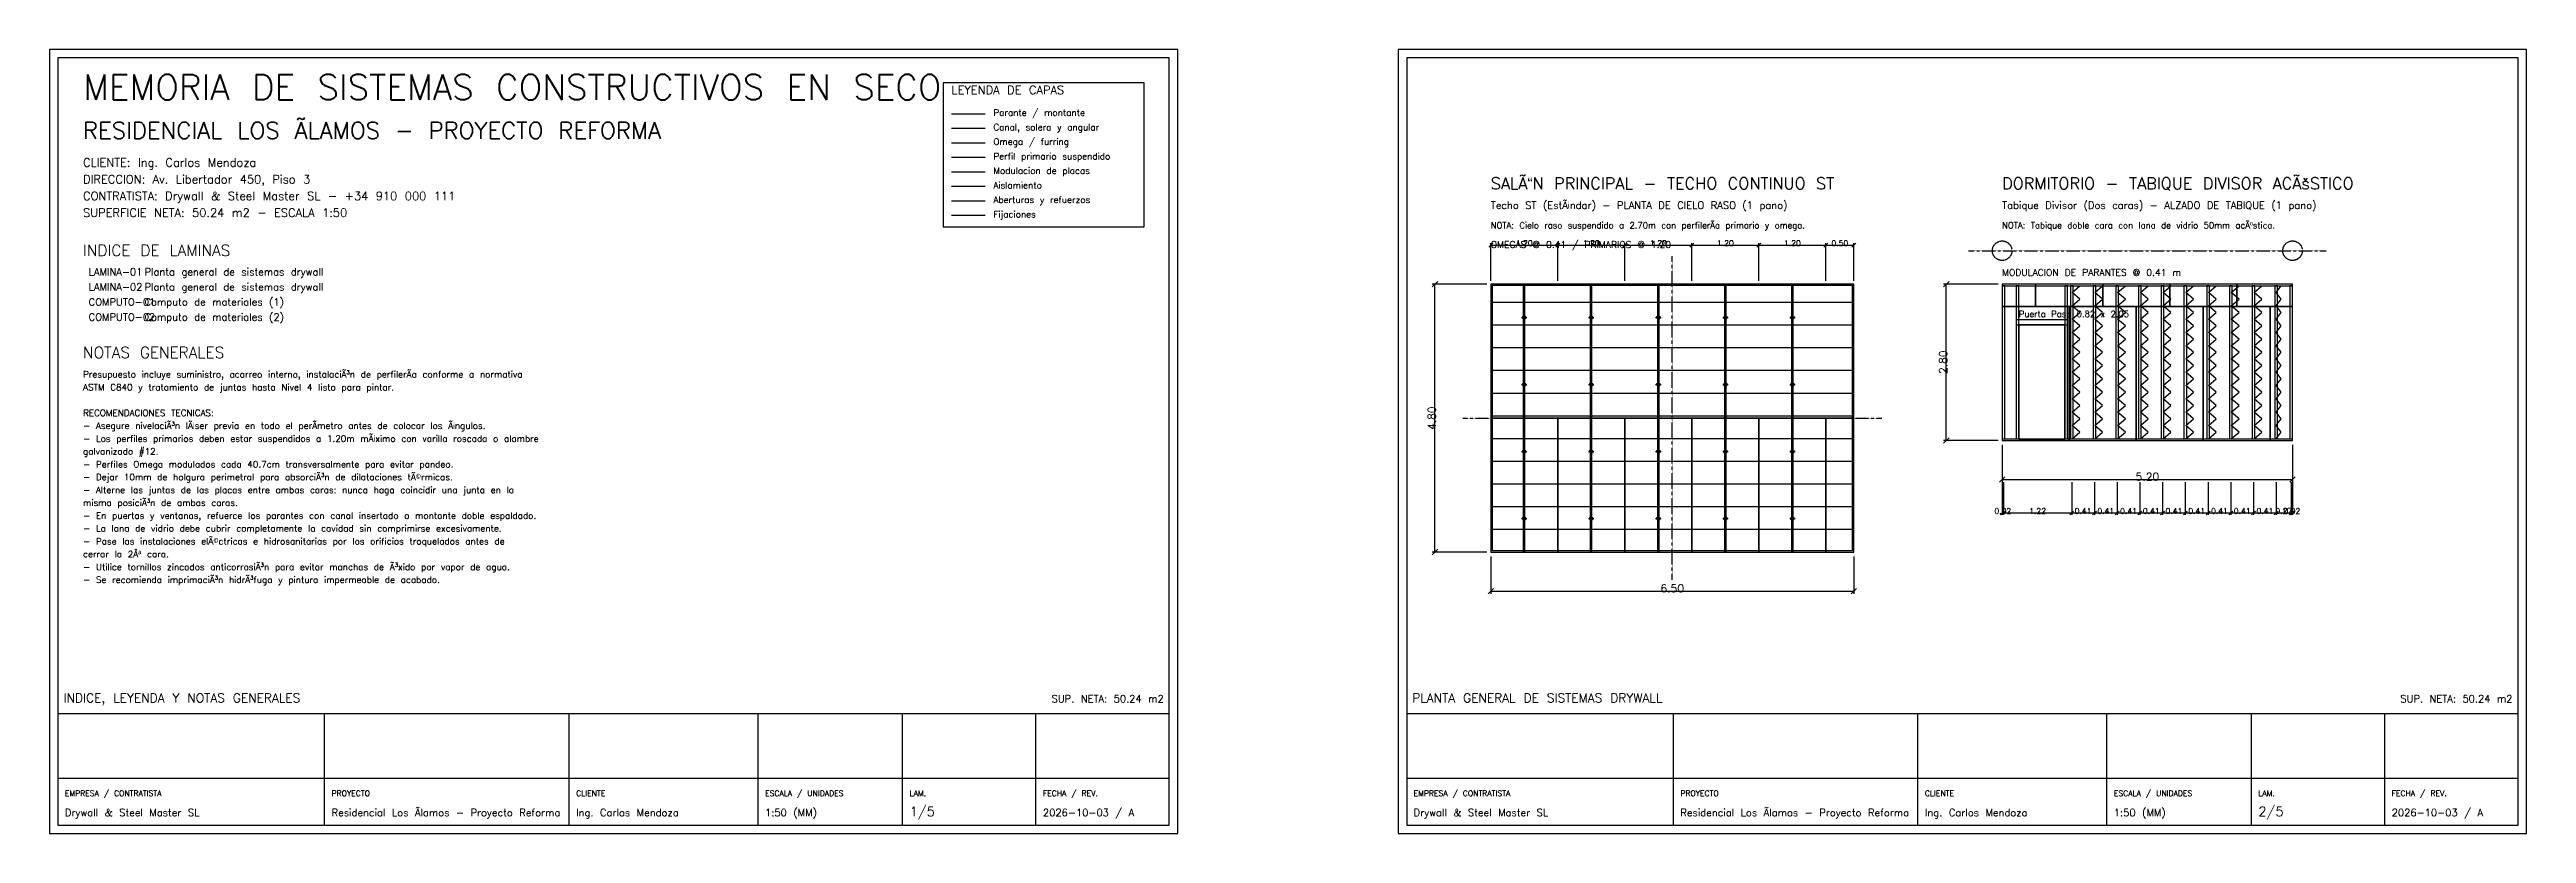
# Model space of a CAD drawing. Header units: millimetres. Extents: x 400 to 117200, y 400 to 14450.
# Drawn here: x 400 to 44750, y 400 to 14450 of the extents above; entities that cross this region are included whole.
import ezdxf
from ezdxf.enums import TextEntityAlignment as Align

# ---------------------------------------------------------------- set-up
doc = ezdxf.new("R2010")
doc.units = ezdxf.units.MM
doc.linetypes.add('CENTER', pattern=[2, 1.25, -0.25, 0.25, -0.25])
for name, color, linetype in [('ARQ-MURO', 7, 'CONTINUOUS'), ('DW-ABERTURA', 2, 'CONTINUOUS'), ('DW-AISLANTE', 40, 'CONTINUOUS'), ('DW-CANAL', 5, 'CONTINUOUS'), ('DW-COTA', 6, 'CONTINUOUS'), ('DW-EJE', 1, 'CENTER'), ('DW-FIJACION', 8, 'CONTINUOUS'), ('DW-OMEGA', 140, 'CONTINUOUS'), ('DW-PERFIL', 4, 'CONTINUOUS'), ('DW-PLACA', 3, 'CONTINUOUS'), ('DW-PRIMARIO', 30, 'CONTINUOUS'), ('DW-SIMBOLO', 7, 'CONTINUOUS'), ('DW-TEXTO', 7, 'CONTINUOUS'), ('PLANO-MARCO', 7, 'CONTINUOUS')]:
    doc.layers.add(name, color=color, linetype=linetype)
doc.styles.get("Standard").update_dxf_attribs({"font": 'txt.shx'})

msp = doc.modelspace()

# ---------------------------------------------------------------- linework, layer by layer
at = {"layer": 'ARQ-MURO'}
for points in [[(26206, 5444.5), (32706, 5444.5), (32706, 10244.5), (26206, 10244.5)], [(35362, 7444.5), (40562, 7444.5), (40562, 10244.5), (35362, 10244.5)]]:
    msp.add_lwpolyline(points, close=True, dxfattribs=at)
at = {"layer": 'DW-ABERTURA'}
msp.add_line((16550, 11740), (17150, 11740), dxfattribs=at)
msp.add_lwpolyline([(35662, 7464.5), (36482, 7464.5), (36482, 9514.5), (35662, 9514.5)], close=True, dxfattribs=at)
at = {"layer": 'DW-AISLANTE'}
msp.add_line((16550, 12000), (17150, 12000), dxfattribs=at)
for points in [[(36615.56, 7474.5), (36753.94, 7593.630435), (36615.56, 7712.76087), (36753.94, 7831.891304), (36615.56, 7951.021739), (36753.94, 8070.152174), (36615.56, 8189.282609), (36753.94, 8308.413043), (36615.56, 8427.543478), (36753.94, 8546.673913), (36615.56, 8665.804348), (36753.94, 8784.934783), (36615.56, 8904.065217), (36753.94, 9023.195652), (36615.56, 9142.326087), (36753.94, 9261.456522), (36615.56, 9380.586957), (36753.94, 9499.717391), (36615.56, 9618.847826), (36753.94, 9737.978261), (36615.56, 9857.108696), (36753.94, 9976.23913), (36615.56, 10095.369565), (36753.94, 10214.5)], [(37022.56, 7474.5), (37160.94, 7593.630435), (37022.56, 7712.76087), (37160.94, 7831.891304), (37022.56, 7951.021739), (37160.94, 8070.152174), (37022.56, 8189.282609), (37160.94, 8308.413043), (37022.56, 8427.543478), (37160.94, 8546.673913), (37022.56, 8665.804348), (37160.94, 8784.934783), (37022.56, 8904.065217), (37160.94, 9023.195652), (37022.56, 9142.326087), (37160.94, 9261.456522), (37022.56, 9380.586957), (37160.94, 9499.717391), (37022.56, 9618.847826), (37160.94, 9737.978261), (37022.56, 9857.108696), (37160.94, 9976.23913), (37022.56, 10095.369565), (37160.94, 10214.5)], [(37429.56, 7474.5), (37567.94, 7593.630435), (37429.56, 7712.76087), (37567.94, 7831.891304), (37429.56, 7951.021739), (37567.94, 8070.152174), (37429.56, 8189.282609), (37567.94, 8308.413043), (37429.56, 8427.543478), (37567.94, 8546.673913), (37429.56, 8665.804348), (37567.94, 8784.934783), (37429.56, 8904.065217), (37567.94, 9023.195652), (37429.56, 9142.326087), (37567.94, 9261.456522), (37429.56, 9380.586957), (37567.94, 9499.717391), (37429.56, 9618.847826), (37567.94, 9737.978261), (37429.56, 9857.108696), (37567.94, 9976.23913), (37429.56, 10095.369565), (37567.94, 10214.5)], [(37836.56, 7474.5), (37974.94, 7593.630435), (37836.56, 7712.76087), (37974.94, 7831.891304), (37836.56, 7951.021739), (37974.94, 8070.152174), (37836.56, 8189.282609), (37974.94, 8308.413043), (37836.56, 8427.543478), (37974.94, 8546.673913), (37836.56, 8665.804348), (37974.94, 8784.934783), (37836.56, 8904.065217), (37974.94, 9023.195652), (37836.56, 9142.326087), (37974.94, 9261.456522), (37836.56, 9380.586957), (37974.94, 9499.717391), (37836.56, 9618.847826), (37974.94, 9737.978261), (37836.56, 9857.108696), (37974.94, 9976.23913), (37836.56, 10095.369565), (37974.94, 10214.5)], [(38243.56, 7474.5), (38381.94, 7593.630435), (38243.56, 7712.76087), (38381.94, 7831.891304), (38243.56, 7951.021739), (38381.94, 8070.152174), (38243.56, 8189.282609), (38381.94, 8308.413043), (38243.56, 8427.543478), (38381.94, 8546.673913), (38243.56, 8665.804348), (38381.94, 8784.934783), (38243.56, 8904.065217), (38381.94, 9023.195652), (38243.56, 9142.326087), (38381.94, 9261.456522), (38243.56, 9380.586957), (38381.94, 9499.717391), (38243.56, 9618.847826), (38381.94, 9737.978261), (38243.56, 9857.108696), (38381.94, 9976.23913), (38243.56, 10095.369565), (38381.94, 10214.5)], [(38650.56, 7474.5), (38788.94, 7593.630435), (38650.56, 7712.76087), (38788.94, 7831.891304), (38650.56, 7951.021739), (38788.94, 8070.152174), (38650.56, 8189.282609), (38788.94, 8308.413043), (38650.56, 8427.543478), (38788.94, 8546.673913), (38650.56, 8665.804348), (38788.94, 8784.934783), (38650.56, 8904.065217), (38788.94, 9023.195652), (38650.56, 9142.326087), (38788.94, 9261.456522), (38650.56, 9380.586957), (38788.94, 9499.717391), (38650.56, 9618.847826), (38788.94, 9737.978261), (38650.56, 9857.108696), (38788.94, 9976.23913), (38650.56, 10095.369565), (38788.94, 10214.5)], [(39057.56, 7474.5), (39195.94, 7593.630435), (39057.56, 7712.76087), (39195.94, 7831.891304), (39057.56, 7951.021739), (39195.94, 8070.152174), (39057.56, 8189.282609), (39195.94, 8308.413043), (39057.56, 8427.543478), (39195.94, 8546.673913), (39057.56, 8665.804348), (39195.94, 8784.934783), (39057.56, 8904.065217), (39195.94, 9023.195652), (39057.56, 9142.326087), (39195.94, 9261.456522), (39057.56, 9380.586957), (39195.94, 9499.717391), (39057.56, 9618.847826), (39195.94, 9737.978261), (39057.56, 9857.108696), (39195.94, 9976.23913), (39057.56, 10095.369565), (39195.94, 10214.5)], [(39464.56, 7474.5), (39602.94, 7593.630435), (39464.56, 7712.76087), (39602.94, 7831.891304), (39464.56, 7951.021739), (39602.94, 8070.152174), (39464.56, 8189.282609), (39602.94, 8308.413043), (39464.56, 8427.543478), (39602.94, 8546.673913), (39464.56, 8665.804348), (39602.94, 8784.934783), (39464.56, 8904.065217), (39602.94, 9023.195652), (39464.56, 9142.326087), (39602.94, 9261.456522), (39464.56, 9380.586957), (39602.94, 9499.717391), (39464.56, 9618.847826), (39602.94, 9737.978261), (39464.56, 9857.108696), (39602.94, 9976.23913), (39464.56, 10095.369565), (39602.94, 10214.5)], [(39871.56, 7474.5), (40009.94, 7593.630435), (39871.56, 7712.76087), (40009.94, 7831.891304), (39871.56, 7951.021739), (40009.94, 8070.152174), (39871.56, 8189.282609), (40009.94, 8308.413043), (39871.56, 8427.543478), (40009.94, 8546.673913), (39871.56, 8665.804348), (40009.94, 8784.934783), (39871.56, 8904.065217), (40009.94, 9023.195652), (39871.56, 9142.326087), (40009.94, 9261.456522), (39871.56, 9380.586957), (40009.94, 9499.717391), (39871.56, 9618.847826), (40009.94, 9737.978261), (39871.56, 9857.108696), (40009.94, 9976.23913), (39871.56, 10095.369565), (40009.94, 10214.5)], [(40267.44, 7474.5), (40358.56, 7593.630435), (40267.44, 7712.76087), (40358.56, 7831.891304), (40267.44, 7951.021739), (40358.56, 8070.152174), (40267.44, 8189.282609), (40358.56, 8308.413043), (40267.44, 8427.543478), (40358.56, 8546.673913), (40267.44, 8665.804348), (40358.56, 8784.934783), (40267.44, 8904.065217), (40358.56, 9023.195652), (40267.44, 9142.326087), (40358.56, 9261.456522), (40267.44, 9380.586957), (40358.56, 9499.717391), (40267.44, 9618.847826), (40358.56, 9737.978261), (40267.44, 9857.108696), (40358.56, 9976.23913), (40267.44, 10095.369565), (40358.56, 10214.5)]]:
    msp.add_lwpolyline(points, dxfattribs=at)
at = {"layer": 'DW-CANAL'}
for p, q in [((16550, 13040), (17150, 13040)), ((35362, 10214.5), (40562, 10214.5)), ((35362, 7474.5), (40562, 7474.5))]:
    msp.add_line(p, q, dxfattribs=at)
msp.add_lwpolyline([(26231, 5469.5), (32681, 5469.5), (32681, 10219.5), (26231, 10219.5)], close=True, dxfattribs=at)
at = {"layer": 'DW-COTA'}
for p, q in [((26171, 10909.5), (26241, 10979.5)), ((26206, 10304.5), (26206, 10979.5)), ((26206, 10944.5), (27406, 10944.5)), ((27371, 10909.5), (27441, 10979.5)), ((27371, 10909.5), (27441, 10979.5)), ((27406, 10304.5), (27406, 10979.5)), ((27406, 10304.5), (27406, 10979.5)), ((27406, 10944.5), (28606, 10944.5)), ((28571, 10909.5), (28641, 10979.5)), ((28571, 10909.5), (28641, 10979.5)), ((28606, 10304.5), (28606, 10979.5)), ((28606, 10304.5), (28606, 10979.5)), ((28606, 10944.5), (29806, 10944.5)), ((29771, 10909.5), (29841, 10979.5)), ((29771, 10909.5), (29841, 10979.5)), ((29806, 10304.5), (29806, 10979.5)), ((29806, 10304.5), (29806, 10979.5)), ((29806, 10944.5), (31006, 10944.5)), ((30971, 10909.5), (31041, 10979.5)), ((30971, 10909.5), (31041, 10979.5)), ((31006, 10304.5), (31006, 10979.5)), ((31006, 10304.5), (31006, 10979.5)), ((31006, 10944.5), (32206, 10944.5)), ((32171, 10909.5), (32241, 10979.5)), ((32171, 10909.5), (32241, 10979.5)), ((32206, 10304.5), (32206, 10979.5)), ((32206, 10304.5), (32206, 10979.5)), ((32206, 10944.5), (32706, 10944.5)), ((32671, 10909.5), (32741, 10979.5)), ((32706, 10304.5), (32706, 10979.5)), ((25157, 10195.5), (25255, 10293.5)), ((26136, 10244.5), (25157, 10244.5)), ((25206, 5444.5), (25206, 10244.5)), ((34313, 10195.5), (34411, 10293.5)), ((35292, 10244.5), (34313, 10244.5)), ((34362, 7444.5), (34362, 10244.5)), ((34313, 7395.5), (34411, 7493.5)), ((35292, 7444.5), (34313, 7444.5)), ((35362, 7364.5), (35362, 6695.5)), ((40562, 7364.5), (40562, 6695.5)), ((35313, 6695.5), (35411, 6793.5)), ((35362, 6744.5), (40562, 6744.5)), ((35362, 6694.5), (35362, 6109.5)), ((35386, 6694.5), (35386, 6109.5)), ((35386, 6694.5), (35386, 6109.5)), ((36607, 6694.5), (36607, 6109.5)), ((36607, 6694.5), (36607, 6109.5)), ((37014, 6694.5), (37014, 6109.5)), ((37014, 6694.5), (37014, 6109.5)), ((37421, 6694.5), (37421, 6109.5)), ((37421, 6694.5), (37421, 6109.5)), ((37828, 6694.5), (37828, 6109.5)), ((37828, 6694.5), (37828, 6109.5)), ((38235, 6694.5), (38235, 6109.5)), ((38235, 6694.5), (38235, 6109.5)), ((38642, 6694.5), (38642, 6109.5)), ((38642, 6694.5), (38642, 6109.5)), ((39049, 6694.5), (39049, 6109.5)), ((39049, 6694.5), (39049, 6109.5)), ((39456, 6694.5), (39456, 6109.5)), ((39456, 6694.5), (39456, 6109.5)), ((39863, 6694.5), (39863, 6109.5)), ((39863, 6694.5), (39863, 6109.5)), ((40270, 6694.5), (40270, 6109.5)), ((40270, 6694.5), (40270, 6109.5)), ((40513, 6695.5), (40611, 6793.5)), ((40538, 6694.5), (40538, 6109.5)), ((40538, 6694.5), (40538, 6109.5)), ((40562, 6694.5), (40562, 6109.5)), ((35327, 6109.5), (35397, 6179.5)), ((35351, 6109.5), (35421, 6179.5)), ((35351, 6109.5), (35421, 6179.5)), ((35362, 6144.5), (35386, 6144.5)), ((35386, 6144.5), (36607, 6144.5)), ((36572, 6109.5), (36642, 6179.5)), ((36572, 6109.5), (36642, 6179.5)), ((36607, 6144.5), (37014, 6144.5)), ((36979, 6109.5), (37049, 6179.5)), ((36979, 6109.5), (37049, 6179.5)), ((37014, 6144.5), (37421, 6144.5)), ((37386, 6109.5), (37456, 6179.5)), ((37386, 6109.5), (37456, 6179.5)), ((37421, 6144.5), (37828, 6144.5)), ((37793, 6109.5), (37863, 6179.5)), ((37793, 6109.5), (37863, 6179.5)), ((37828, 6144.5), (38235, 6144.5)), ((38200, 6109.5), (38270, 6179.5)), ((38200, 6109.5), (38270, 6179.5)), ((38235, 6144.5), (38642, 6144.5)), ((38607, 6109.5), (38677, 6179.5)), ((38607, 6109.5), (38677, 6179.5)), ((38642, 6144.5), (39049, 6144.5)), ((39014, 6109.5), (39084, 6179.5)), ((39014, 6109.5), (39084, 6179.5)), ((39049, 6144.5), (39456, 6144.5)), ((39421, 6109.5), (39491, 6179.5)), ((39421, 6109.5), (39491, 6179.5)), ((39456, 6144.5), (39863, 6144.5)), ((39828, 6109.5), (39898, 6179.5)), ((39828, 6109.5), (39898, 6179.5)), ((39863, 6144.5), (40270, 6144.5)), ((40235, 6109.5), (40305, 6179.5)), ((40235, 6109.5), (40305, 6179.5)), ((40270, 6144.5), (40538, 6144.5)), ((40503, 6109.5), (40573, 6179.5)), ((40503, 6109.5), (40573, 6179.5)), ((40527, 6109.5), (40597, 6179.5)), ((40538, 6144.5), (40562, 6144.5)), ((25157, 5395.5), (25255, 5493.5)), ((26136, 5444.5), (25157, 5444.5)), ((26206, 5364.5), (26206, 4695.5)), ((32706, 5364.5), (32706, 4695.5)), ((26157, 4695.5), (26255, 4793.5)), ((26206, 4744.5), (32706, 4744.5)), ((32657, 4695.5), (32755, 4793.5))]:
    msp.add_line(p, q, dxfattribs=at)
at = {"layer": 'DW-EJE'}
for p, q in [((29456, 4944.5), (29456, 10744.5)), ((34762, 10844.5), (41162, 10844.5)), ((25706, 7844.5), (33206, 7844.5))]:
    msp.add_line(p, q, dxfattribs=at)
for centre in [(35362, 10844.5), (40562, 10844.5)]:
    msp.add_circle(centre, 175, dxfattribs=at)
at = {"layer": 'DW-FIJACION'}
msp.add_line((16550, 11480), (17150, 11480), dxfattribs=at)
at = {"layer": 'DW-OMEGA'}
for p, q in [((16550, 12780), (17150, 12780)), ((26206, 9921.5), (32706, 9921.5)), ((26206, 9514.5), (32706, 9514.5)), ((26206, 9107.5), (32706, 9107.5)), ((26206, 8700.5), (32706, 8700.5)), ((26206, 8293.5), (32706, 8293.5)), ((26206, 7886.5), (32706, 7886.5)), ((26206, 7479.5), (32706, 7479.5)), ((26206, 7072.5), (32706, 7072.5)), ((26206, 6665.5), (32706, 6665.5)), ((26206, 6258.5), (32706, 6258.5)), ((26206, 5851.5), (32706, 5851.5))]:
    msp.add_line(p, q, dxfattribs=at)
at = {"layer": 'DW-PERFIL'}
msp.add_line((16550, 13300), (17150, 13300), dxfattribs=at)
for points in [[(35362, 7474.5), (35410, 7474.5), (35410, 10214.5), (35362, 10214.5)], [(35614, 7474.5), (35662, 7474.5), (35662, 10214.5), (35614, 10214.5)], [(36482, 7474.5), (36530, 7474.5), (36530, 10214.5), (36482, 10214.5)], [(36583, 7474.5), (36631, 7474.5), (36631, 10214.5), (36583, 10214.5)], [(36990, 7474.5), (37038, 7474.5), (37038, 10214.5), (36990, 10214.5)], [(37397, 7474.5), (37445, 7474.5), (37445, 10214.5), (37397, 10214.5)], [(37804, 7474.5), (37852, 7474.5), (37852, 10214.5), (37804, 10214.5)], [(38211, 7474.5), (38259, 7474.5), (38259, 10214.5), (38211, 10214.5)], [(38618, 7474.5), (38666, 7474.5), (38666, 10214.5), (38618, 10214.5)], [(39025, 7474.5), (39073, 7474.5), (39073, 10214.5), (39025, 10214.5)], [(39432, 7474.5), (39480, 7474.5), (39480, 10214.5), (39432, 10214.5)], [(39839, 7474.5), (39887, 7474.5), (39887, 10214.5), (39839, 10214.5)], [(40246, 7474.5), (40294, 7474.5), (40294, 10214.5), (40246, 10214.5)], [(40514, 7474.5), (40562, 7474.5), (40562, 10214.5), (40514, 10214.5)], [(35614, 9514.5), (36530, 9514.5), (36530, 9604.5), (35614, 9604.5)]]:
    msp.add_lwpolyline(points, close=True, dxfattribs=at)
at = {"layer": 'DW-PLACA'}
msp.add_line((16550, 12260), (17150, 12260), dxfattribs=at)
for points in [[(26206, 7844.5), (26806, 7844.5), (26806, 10244.5), (26206, 10244.5)], [(26806, 7844.5), (28006, 7844.5), (28006, 10244.5), (26806, 10244.5)], [(28006, 7844.5), (29206, 7844.5), (29206, 10244.5), (28006, 10244.5)], [(29206, 7844.5), (30406, 7844.5), (30406, 10244.5), (29206, 10244.5)], [(30406, 7844.5), (31606, 7844.5), (31606, 10244.5), (30406, 10244.5)], [(31606, 7844.5), (32706, 7844.5), (32706, 10244.5), (31606, 10244.5)], [(35362, 9844.5), (35962, 9844.5), (35962, 10244.5), (35362, 10244.5)], [(35962, 9844.5), (37162, 9844.5), (37162, 10244.5), (35962, 10244.5)], [(37162, 9844.5), (38362, 9844.5), (38362, 10244.5), (37162, 10244.5)], [(38362, 9844.5), (39562, 9844.5), (39562, 10244.5), (38362, 10244.5)], [(39562, 9844.5), (40562, 9844.5), (40562, 10244.5), (39562, 10244.5)], [(35362, 7444.5), (36562, 7444.5), (36562, 9844.5), (35362, 9844.5)], [(36562, 7444.5), (37762, 7444.5), (37762, 9844.5), (36562, 9844.5)], [(37762, 7444.5), (38962, 7444.5), (38962, 9844.5), (37762, 9844.5)], [(38962, 7444.5), (40162, 7444.5), (40162, 9844.5), (38962, 9844.5)], [(40162, 7444.5), (40562, 7444.5), (40562, 9844.5), (40162, 9844.5)], [(26206, 5444.5), (27406, 5444.5), (27406, 7844.5), (26206, 7844.5)], [(27406, 5444.5), (28606, 5444.5), (28606, 7844.5), (27406, 7844.5)], [(28606, 5444.5), (29806, 5444.5), (29806, 7844.5), (28606, 7844.5)], [(29806, 5444.5), (31006, 5444.5), (31006, 7844.5), (29806, 7844.5)], [(31006, 5444.5), (32206, 5444.5), (32206, 7844.5), (31006, 7844.5)], [(32206, 5444.5), (32706, 5444.5), (32706, 7844.5), (32206, 7844.5)]]:
    msp.add_lwpolyline(points, close=True, dxfattribs=at)
at = {"layer": 'DW-PRIMARIO'}
for p, q in [((16550, 12520), (17150, 12520)), ((26794, 5444.5), (26794, 10244.5)), ((26818, 5444.5), (26818, 10244.5)), ((27994, 5444.5), (27994, 10244.5)), ((28018, 5444.5), (28018, 10244.5)), ((29194, 5444.5), (29194, 10244.5)), ((29218, 5444.5), (29218, 10244.5)), ((30394, 5444.5), (30394, 10244.5)), ((30418, 5444.5), (30418, 10244.5)), ((31594, 5444.5), (31594, 10244.5)), ((31618, 5444.5), (31618, 10244.5))]:
    msp.add_line(p, q, dxfattribs=at)
at = {"layer": 'DW-SIMBOLO'}
for p, q in [((26758, 9644.5), (26854, 9644.5)), ((26806, 9596.5), (26806, 9692.5)), ((27958, 9644.5), (28054, 9644.5)), ((28006, 9596.5), (28006, 9692.5)), ((29158, 9644.5), (29254, 9644.5)), ((29206, 9596.5), (29206, 9692.5)), ((30358, 9644.5), (30454, 9644.5)), ((30406, 9596.5), (30406, 9692.5)), ((31558, 9644.5), (31654, 9644.5)), ((31606, 9596.5), (31606, 9692.5)), ((26758, 8444.5), (26854, 8444.5)), ((26806, 8396.5), (26806, 8492.5)), ((27958, 8444.5), (28054, 8444.5)), ((28006, 8396.5), (28006, 8492.5)), ((29158, 8444.5), (29254, 8444.5)), ((29206, 8396.5), (29206, 8492.5)), ((30358, 8444.5), (30454, 8444.5)), ((30406, 8396.5), (30406, 8492.5)), ((31558, 8444.5), (31654, 8444.5)), ((31606, 8396.5), (31606, 8492.5)), ((26758, 7244.5), (26854, 7244.5)), ((26806, 7196.5), (26806, 7292.5)), ((27958, 7244.5), (28054, 7244.5)), ((28006, 7196.5), (28006, 7292.5)), ((29158, 7244.5), (29254, 7244.5)), ((29206, 7196.5), (29206, 7292.5)), ((30358, 7244.5), (30454, 7244.5)), ((30406, 7196.5), (30406, 7292.5)), ((31558, 7244.5), (31654, 7244.5)), ((31606, 7196.5), (31606, 7292.5)), ((26758, 6044.5), (26854, 6044.5)), ((26806, 5996.5), (26806, 6092.5)), ((27958, 6044.5), (28054, 6044.5)), ((28006, 5996.5), (28006, 6092.5)), ((29158, 6044.5), (29254, 6044.5)), ((29206, 5996.5), (29206, 6092.5)), ((30358, 6044.5), (30454, 6044.5)), ((30406, 5996.5), (30406, 6092.5)), ((31558, 6044.5), (31654, 6044.5)), ((31606, 5996.5), (31606, 6092.5))]:
    msp.add_line(p, q, dxfattribs=at)
for centre in [(26806, 9644.5), (28006, 9644.5), (29206, 9644.5), (30406, 9644.5), (31606, 9644.5), (26806, 8444.5), (28006, 8444.5), (29206, 8444.5), (30406, 8444.5), (31606, 8444.5), (26806, 7244.5), (28006, 7244.5), (29206, 7244.5), (30406, 7244.5), (31606, 7244.5), (26806, 6044.5), (28006, 6044.5), (29206, 6044.5), (30406, 6044.5), (31606, 6044.5)]:
    msp.add_circle(centre, 30, dxfattribs=at)
at = {"layer": 'PLANO-MARCO'}
for p, q in [((550, 2550), (20450, 2550)), ((550, 2550), (20450, 2550)), ((5326, 550), (5326, 2550)), ((5326, 550), (5326, 2550)), ((9704, 550), (9704, 2550)), ((9704, 550), (9704, 2550)), ((13087, 550), (13087, 2550)), ((13087, 550), (13087, 2550)), ((15674, 550), (15674, 2550)), ((15674, 550), (15674, 2550)), ((18062, 550), (18062, 2550)), ((18062, 550), (18062, 2550)), ((24700, 2550), (44600, 2550)), ((29476, 550), (29476, 2550)), ((33854, 550), (33854, 2550)), ((37237, 550), (37237, 2550)), ((39824, 550), (39824, 2550)), ((42212, 550), (42212, 2550)), ((550, 1390), (20450, 1390)), ((550, 1390), (20450, 1390)), ((24700, 1390), (44600, 1390))]:
    msp.add_line(p, q, dxfattribs=at)
for points in [[(400, 400), (20600, 400), (20600, 14450), (400, 14450)], [(400, 400), (20600, 400), (20600, 14450), (400, 14450)], [(550, 550), (20450, 550), (20450, 14300), (550, 14300)], [(550, 550), (20450, 550), (20450, 14300), (550, 14300)], [(24550, 400), (44750, 400), (44750, 14450), (24550, 14450)], [(24700, 550), (44600, 550), (44600, 14300), (24700, 14300)], [(16400, 11270), (20000, 11270), (20000, 13850), (16400, 13850)]]:
    msp.add_lwpolyline(points, close=True, dxfattribs=at)

# ---------------------------------------------------------------- texts
at = {"layer": 'DW-COTA'}
for s, height, p in [('1.20', 100, (26806, 10979.5)), ('1.20', 100, (28006, 10979.5)), ('1.20', 100, (29206, 10979.5)), ('1.20', 100, (30406, 10979.5)), ('1.20', 100, (31606, 10979.5)), ('0.50', 100, (32456, 10979.5)), ('5.20', 140, (37962, 6793.5)), ('0.02', 100, (35374, 6179.5)), ('1.22', 100, (35996.5, 6179.5)), ('0.41', 100, (36810.5, 6179.5)), ('0.41', 100, (37217.5, 6179.5)), ('0.41', 100, (37624.5, 6179.5)), ('0.41', 100, (38031.5, 6179.5)), ('0.41', 100, (38438.5, 6179.5)), ('0.41', 100, (38845.5, 6179.5)), ('0.41', 100, (39252.5, 6179.5)), ('0.41', 100, (39659.5, 6179.5)), ('0.41', 100, (40066.5, 6179.5)), ('0.27', 100, (40404, 6179.5)), ('0.02', 100, (40550, 6179.5)), ('6.50', 140, (29456, 4793.5))]:
    msp.add_text(s, height=height, dxfattribs=at).set_placement(p, align=Align.MIDDLE)
for s, p in [('2.80', (34306, 8844.5)), ('4.80', (25150, 7844.5))]:
    msp.add_text(s, height=140, rotation=90, dxfattribs=at).set_placement(p, align=Align.MIDDLE)
at = {"layer": 'DW-TEXTO'}
for s, height, p in [('MEMORIA DE SISTEMAS CONSTRUCTIVOS EN SECO', 450, (1000, 13550)), ('LEYENDA DE CAPAS', 150, (16550, 13650)), ('Parante / montante', 115, (17300, 13260)), ('RESIDENCIAL LOS ÃLAMOS - PROYECTO REFORMA', 300, (1000, 12850)), ('Canal, solera y angular', 115, (17300, 13000)), ('Omega / furring', 115, (17300, 12740)), ('CLIENTE: Ing. Carlos Mendoza', 150, (1000, 12350)), ('Perfil primario suspendido', 115, (17300, 12480)), ('DIRECCION: Av. Libertador 450, Piso 3', 150, (1000, 12050)), ('Aislamiento', 115, (17300, 11960)), ('Modulacion de placas', 115, (17300, 12220)), ('SALÃ“N PRINCIPAL - TECHO CONTINUO ST', 210, (26206, 11944.5)), ('DORMITORIO - TABIQUE DIVISOR ACÃšSTICO', 210, (35362, 11944.5)), ('CONTRATISTA: Drywall & Steel Master SL - +34 910 000 111', 150, (1000, 11750)), ('SUPERFICIE NETA: 50.24 m2 - ESCALA 1:50', 150, (1000, 11450)), ('Aberturas y refuerzos', 115, (17300, 11700)), ('Fijaciones', 115, (17300, 11440)), ('Techo ST (EstÃ¡ndar) - PLANTA DE CIELO RASO (1 pano)', 130, (26206, 11594.5)), ('Tabique Divisor (Dos caras) - ALZADO DE TABIQUE (1 pano)', 130, (35362, 11594.5)), ('NOTA: Cielo raso suspendido a 2.70m con perfilerÃ\xada primario y omega.', 110, (26206, 11244.5)), ('NOTA: Tabique doble cara con lana de vidrio 50mm acÃºstica.', 110, (35362, 11244.5)), ('INDICE DE LAMINAS', 200, (1000, 10750)), ('OMEGAS @ 0.41 / PRIMARIOS @ 1.20', 120, (26206, 10894.5)), ('LAMINA-01', 130, (1100, 10400)), ('LAMINA-02', 130, (1100, 10130)), ('Planta general de sistemas drywall', 130, (2100, 10400)), ('Planta general de sistemas drywall', 130, (2100, 10130)), ('MODULACION DE PARANTES @ 0.41 m', 120, (35362, 10394.5)), ('COMPUTO-01', 130, (1100, 9860)), ('Computo de materiales (1)', 130, (2100, 9860)), ('Puerta Paso 0.82 x 2.05', 110, (35662, 9654.5)), ('COMPUTO-02', 130, (1100, 9590)), ('Computo de materiales (2)', 130, (2100, 9590)), ('NOTAS GENERALES', 200, (1000, 8920)), ('ASTM C840 y tratamiento de juntas hasta Nivel 4 listo para pintar.', 115, (1000, 8340)), ('Presupuesto incluye suministro, acarreo interno, instalaciÃ³n de perfilerÃ\xada conforme a normativa', 115, (1000, 8570)), ('RECOMENDACIONES TECNICAS:', 115, (1000, 7880)), ('- Asegure nivelaciÃ³n lÃ¡ser previa en todo el perÃ\xadmetro antes de colocar los Ã¡ngulos.', 115, (1000, 7650)), ('- Los perfiles primarios deben estar suspendidos a 1.20m mÃ¡ximo con varilla roscada o alambre', 115, (1000, 7420)), ('galvanizado #12.', 115, (1000, 7190)), ('- Perfiles Omega modulados cada 40.7cm transversalmente para evitar pandeo.', 115, (1000, 6960)), ('- Dejar 10mm de holgura perimetral para absorciÃ³n de dilataciones tÃ©rmicas.', 115, (1000, 6730)), ('- Alterne las juntas de las placas entre ambas caras: nunca haga coincidir una junta en la', 115, (1000, 6500)), ('misma posiciÃ³n de ambas caras.', 115, (1000, 6270)), ('- En puertas y ventanas, refuerce los parantes con canal insertado o montante doble espaldado.', 115, (1000, 6040)), ('- La lana de vidrio debe cubrir completamente la cavidad sin comprimirse excesivamente.', 115, (1000, 5810)), ('cerrar la 2Âª cara.', 115, (1000, 5350)), ('- Pase las instalaciones elÃ©ctricas e hidrosanitarias por los orificios troquelados antes de', 115, (1000, 5580)), ('- Utilice tornillos zincados anticorrosiÃ³n para evitar manchas de Ã³xido por vapor de agua.', 115, (1000, 5120)), ('- Se recomienda imprimaciÃ³n hidrÃ³fuga y pintura impermeable de acabado.', 115, (1000, 4890)), ('INDICE, LEYENDA Y NOTAS GENERALES', 160, (650, 2750)), ('PLANTA GENERAL DE SISTEMAS DRYWALL', 160, (24800, 2750)), ('EMPRESA / CONTRATISTA', 100, (675, 1070)), ('PROYECTO', 100, (5451, 1070)), ('CLIENTE', 100, (9829, 1070)), ('ESCALA / UNIDADES', 100, (13212, 1070)), ('LAM.', 100, (15799, 1070)), ('1/5', 170, (15799, 710)), ('FECHA / REV.', 100, (18187, 1070)), ('EMPRESA / CONTRATISTA', 100, (24825, 1070)), ('PROYECTO', 100, (29601, 1070)), ('CLIENTE', 100, (33979, 1070)), ('ESCALA / UNIDADES', 100, (37362, 1070)), ('LAM.', 100, (39949, 1070)), ('2/5', 170, (39949, 710)), ('FECHA / REV.', 100, (42337, 1070)), ('Drywall & Steel Master SL', 130, (675, 710)), ('Residencial Los Ãlamos - Proyecto Reforma', 130, (5451, 710)), ('Ing. Carlos Mendoza', 130, (9829, 710)), ('1:50 (MM)', 130, (13212, 710)), ('2026-10-03 / A', 130, (18187, 710)), ('Drywall & Steel Master SL', 130, (24825, 710)), ('Residencial Los Ãlamos - Proyecto Reforma', 130, (29601, 710)), ('Ing. Carlos Mendoza', 130, (33979, 710)), ('1:50 (MM)', 130, (37362, 710)), ('2026-10-03 / A', 130, (42337, 710))]:
    msp.add_text(s, height=height, dxfattribs=at).set_placement(p)
for p in [(20350, 2750), (44500, 2750)]:
    msp.add_text('SUP. NETA: 50.24 m2', height=130, dxfattribs=at).set_placement(p, align=Align.RIGHT)

doc.saveas('drawing.dxf')
